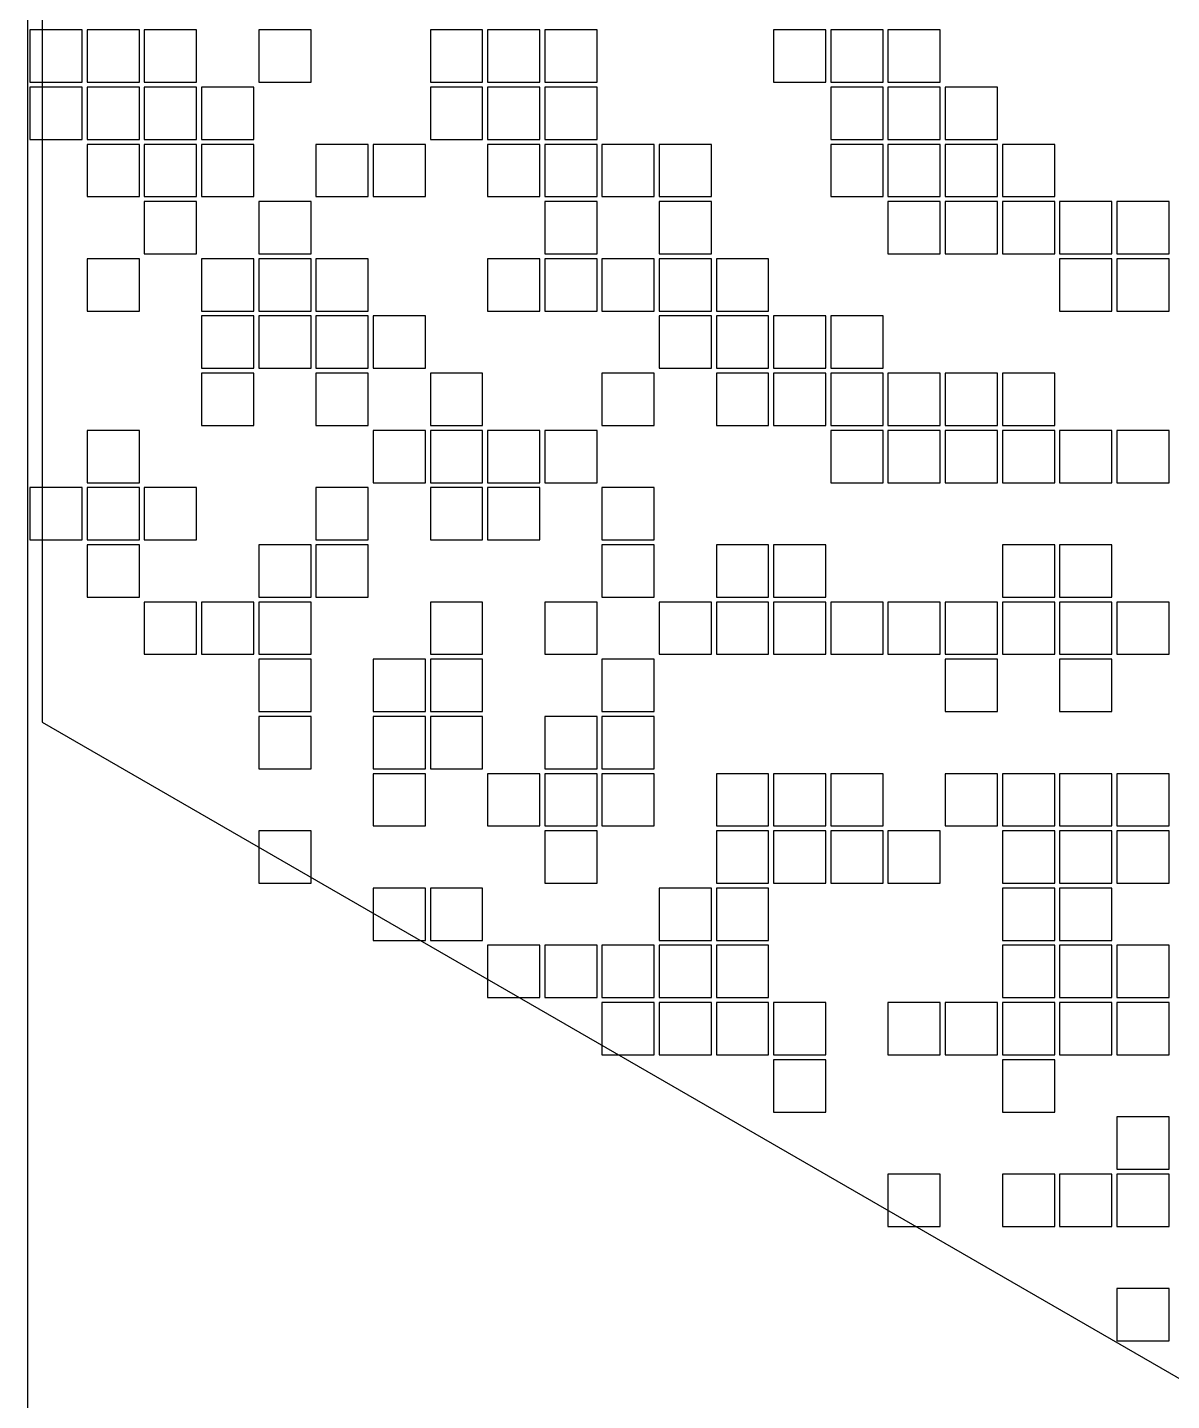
# Model space of a CAD drawing. Extents: x -326 to 326, y -269 to 269.
# Drawn here: x -326.4 to -198.4, y -38.4 to 115.2 of the extents above; entities that cross this region are included whole.
import ezdxf

# ---------------------------------------------------------------- set-up
doc = ezdxf.new("R2010")
doc.units = 0

msp = doc.modelspace()

# ---------------------------------------------------------------- linework, layer by layer
at = {"layer": 'BOARD'}
msp.add_line((-326.4, 268.8), (-326.4, -268.8), dxfattribs=at)
at = {"layer": 'PATCHES'}
for p, q in [((-320.275, 114.925), (-326.125, 114.925)), ((-326.125, 114.925), (-326.125, 109.075)), ((-320.275, 109.075), (-320.275, 114.925)), ((-313.875, 114.925), (-319.725, 114.925)), ((-319.725, 114.925), (-319.725, 109.075)), ((-313.875, 109.075), (-313.875, 114.925)), ((-307.475, 114.925), (-313.325, 114.925)), ((-313.325, 114.925), (-313.325, 109.075)), ((-307.475, 109.075), (-307.475, 114.925)), ((-294.675, 114.925), (-300.525, 114.925)), ((-300.525, 114.925), (-300.525, 109.075)), ((-294.675, 109.075), (-294.675, 114.925)), ((-275.475, 114.925), (-281.325, 114.925)), ((-281.325, 114.925), (-281.325, 109.075)), ((-275.475, 109.075), (-275.475, 114.925)), ((-269.075, 114.925), (-274.925, 114.925)), ((-274.925, 114.925), (-274.925, 109.075)), ((-269.075, 109.075), (-269.075, 114.925)), ((-262.675, 114.925), (-268.525, 114.925)), ((-268.525, 114.925), (-268.525, 109.075)), ((-262.675, 109.075), (-262.675, 114.925)), ((-237.075, 114.925), (-242.925, 114.925)), ((-242.925, 114.925), (-242.925, 109.075)), ((-237.075, 109.075), (-237.075, 114.925)), ((-230.675, 114.925), (-236.525, 114.925)), ((-236.525, 114.925), (-236.525, 109.075)), ((-230.675, 109.075), (-230.675, 114.925)), ((-224.275, 114.925), (-230.125, 114.925)), ((-230.125, 114.925), (-230.125, 109.075)), ((-224.275, 109.075), (-224.275, 114.925)), ((-326.125, 109.075), (-320.275, 109.075)), ((-319.725, 109.075), (-313.875, 109.075)), ((-313.325, 109.075), (-307.475, 109.075)), ((-300.525, 109.075), (-294.675, 109.075)), ((-281.325, 109.075), (-275.475, 109.075)), ((-274.925, 109.075), (-269.075, 109.075)), ((-268.525, 109.075), (-262.675, 109.075)), ((-242.925, 109.075), (-237.075, 109.075)), ((-236.525, 109.075), (-230.675, 109.075)), ((-230.125, 109.075), (-224.275, 109.075)), ((-320.275, 108.525), (-326.125, 108.525)), ((-326.125, 108.525), (-326.125, 102.675)), ((-320.275, 102.675), (-320.275, 108.525)), ((-313.875, 108.525), (-319.725, 108.525)), ((-319.725, 108.525), (-319.725, 102.675)), ((-313.875, 102.675), (-313.875, 108.525)), ((-307.475, 108.525), (-313.325, 108.525)), ((-313.325, 108.525), (-313.325, 102.675)), ((-307.475, 102.675), (-307.475, 108.525)), ((-301.075, 108.525), (-306.925, 108.525)), ((-306.925, 108.525), (-306.925, 102.675)), ((-301.075, 102.675), (-301.075, 108.525)), ((-275.475, 108.525), (-281.325, 108.525)), ((-281.325, 108.525), (-281.325, 102.675)), ((-275.475, 102.675), (-275.475, 108.525)), ((-269.075, 108.525), (-274.925, 108.525)), ((-274.925, 108.525), (-274.925, 102.675)), ((-269.075, 102.675), (-269.075, 108.525)), ((-262.675, 108.525), (-268.525, 108.525)), ((-268.525, 108.525), (-268.525, 102.675)), ((-262.675, 102.675), (-262.675, 108.525)), ((-230.675, 108.525), (-236.525, 108.525)), ((-236.525, 108.525), (-236.525, 102.675)), ((-230.675, 102.675), (-230.675, 108.525)), ((-224.275, 108.525), (-230.125, 108.525)), ((-230.125, 108.525), (-230.125, 102.675)), ((-224.275, 102.675), (-224.275, 108.525)), ((-217.875, 108.525), (-223.725, 108.525)), ((-223.725, 108.525), (-223.725, 102.675)), ((-217.875, 102.675), (-217.875, 108.525)), ((-326.125, 102.675), (-320.275, 102.675)), ((-319.725, 102.675), (-313.875, 102.675)), ((-313.875, 102.125), (-319.725, 102.125)), ((-319.725, 102.125), (-319.725, 96.275)), ((-313.875, 96.275), (-313.875, 102.125)), ((-313.325, 102.675), (-307.475, 102.675)), ((-307.475, 102.125), (-313.325, 102.125)), ((-313.325, 102.125), (-313.325, 96.275)), ((-307.475, 96.275), (-307.475, 102.125)), ((-306.925, 102.675), (-301.075, 102.675)), ((-301.075, 102.125), (-306.925, 102.125)), ((-306.925, 102.125), (-306.925, 96.275)), ((-301.075, 96.275), (-301.075, 102.125)), ((-288.275, 102.125), (-294.125, 102.125)), ((-294.125, 102.125), (-294.125, 96.275)), ((-288.275, 96.275), (-288.275, 102.125)), ((-281.875, 102.125), (-287.725, 102.125)), ((-287.725, 102.125), (-287.725, 96.275)), ((-281.875, 96.275), (-281.875, 102.125)), ((-281.325, 102.675), (-275.475, 102.675)), ((-274.925, 102.675), (-269.075, 102.675)), ((-269.075, 102.125), (-274.925, 102.125)), ((-274.925, 102.125), (-274.925, 96.275)), ((-269.075, 96.275), (-269.075, 102.125)), ((-268.525, 102.675), (-262.675, 102.675)), ((-262.675, 102.125), (-268.525, 102.125)), ((-268.525, 102.125), (-268.525, 96.275)), ((-262.675, 96.275), (-262.675, 102.125)), ((-256.275, 102.125), (-262.125, 102.125)), ((-262.125, 102.125), (-262.125, 96.275)), ((-256.275, 96.275), (-256.275, 102.125)), ((-249.875, 102.125), (-255.725, 102.125)), ((-255.725, 102.125), (-255.725, 96.275)), ((-249.875, 96.275), (-249.875, 102.125)), ((-236.525, 102.675), (-230.675, 102.675)), ((-230.675, 102.125), (-236.525, 102.125)), ((-236.525, 102.125), (-236.525, 96.275)), ((-230.675, 96.275), (-230.675, 102.125)), ((-230.125, 102.675), (-224.275, 102.675)), ((-224.275, 102.125), (-230.125, 102.125)), ((-230.125, 102.125), (-230.125, 96.275)), ((-224.275, 96.275), (-224.275, 102.125)), ((-223.725, 102.675), (-217.875, 102.675)), ((-217.875, 102.125), (-223.725, 102.125)), ((-223.725, 102.125), (-223.725, 96.275)), ((-217.875, 96.275), (-217.875, 102.125)), ((-211.475, 102.125), (-217.325, 102.125)), ((-217.325, 102.125), (-217.325, 96.275)), ((-211.475, 96.275), (-211.475, 102.125)), ((-319.725, 96.275), (-313.875, 96.275)), ((-313.325, 96.275), (-307.475, 96.275)), ((-307.475, 95.725), (-313.325, 95.725)), ((-313.325, 95.725), (-313.325, 89.875)), ((-307.475, 89.875), (-307.475, 95.725)), ((-306.925, 96.275), (-301.075, 96.275)), ((-294.675, 95.725), (-300.525, 95.725)), ((-300.525, 95.725), (-300.525, 89.875)), ((-294.675, 89.875), (-294.675, 95.725)), ((-294.125, 96.275), (-288.275, 96.275)), ((-287.725, 96.275), (-281.875, 96.275)), ((-274.925, 96.275), (-269.075, 96.275)), ((-268.525, 96.275), (-262.675, 96.275)), ((-262.675, 95.725), (-268.525, 95.725)), ((-268.525, 95.725), (-268.525, 89.875)), ((-262.675, 89.875), (-262.675, 95.725)), ((-262.125, 96.275), (-256.275, 96.275)), ((-255.725, 96.275), (-249.875, 96.275)), ((-249.875, 95.725), (-255.725, 95.725)), ((-255.725, 95.725), (-255.725, 89.875)), ((-249.875, 89.875), (-249.875, 95.725)), ((-236.525, 96.275), (-230.675, 96.275)), ((-230.125, 96.275), (-224.275, 96.275)), ((-224.275, 95.725), (-230.125, 95.725)), ((-230.125, 95.725), (-230.125, 89.875)), ((-224.275, 89.875), (-224.275, 95.725)), ((-223.725, 96.275), (-217.875, 96.275)), ((-217.875, 95.725), (-223.725, 95.725)), ((-223.725, 95.725), (-223.725, 89.875)), ((-217.875, 89.875), (-217.875, 95.725)), ((-217.325, 96.275), (-211.475, 96.275)), ((-211.475, 95.725), (-217.325, 95.725)), ((-217.325, 95.725), (-217.325, 89.875)), ((-211.475, 89.875), (-211.475, 95.725)), ((-205.075, 95.725), (-210.925, 95.725)), ((-210.925, 95.725), (-210.925, 89.875)), ((-205.075, 89.875), (-205.075, 95.725)), ((-198.675, 95.725), (-204.525, 95.725)), ((-204.525, 95.725), (-204.525, 89.875)), ((-198.675, 89.875), (-198.675, 95.725)), ((-313.875, 89.325), (-319.725, 89.325)), ((-319.725, 89.325), (-319.725, 83.475)), ((-313.875, 83.475), (-313.875, 89.325)), ((-313.325, 89.875), (-307.475, 89.875)), ((-301.075, 89.325), (-306.925, 89.325)), ((-306.925, 89.325), (-306.925, 83.475)), ((-301.075, 83.475), (-301.075, 89.325)), ((-300.525, 89.875), (-294.675, 89.875)), ((-294.675, 89.325), (-300.525, 89.325)), ((-300.525, 89.325), (-300.525, 83.475)), ((-294.675, 83.475), (-294.675, 89.325)), ((-288.275, 89.325), (-294.125, 89.325)), ((-294.125, 89.325), (-294.125, 83.475)), ((-288.275, 83.475), (-288.275, 89.325)), ((-269.075, 89.325), (-274.925, 89.325)), ((-274.925, 89.325), (-274.925, 83.475)), ((-269.075, 83.475), (-269.075, 89.325)), ((-268.525, 89.875), (-262.675, 89.875)), ((-262.675, 89.325), (-268.525, 89.325)), ((-268.525, 89.325), (-268.525, 83.475)), ((-262.675, 83.475), (-262.675, 89.325)), ((-256.275, 89.325), (-262.125, 89.325)), ((-262.125, 89.325), (-262.125, 83.475)), ((-256.275, 83.475), (-256.275, 89.325)), ((-255.725, 89.875), (-249.875, 89.875)), ((-249.875, 89.325), (-255.725, 89.325)), ((-255.725, 89.325), (-255.725, 83.475)), ((-249.875, 83.475), (-249.875, 89.325)), ((-243.475, 89.325), (-249.325, 89.325)), ((-249.325, 89.325), (-249.325, 83.475)), ((-243.475, 83.475), (-243.475, 89.325)), ((-230.125, 89.875), (-224.275, 89.875)), ((-223.725, 89.875), (-217.875, 89.875)), ((-217.325, 89.875), (-211.475, 89.875)), ((-210.925, 89.875), (-205.075, 89.875)), ((-205.075, 89.325), (-210.925, 89.325)), ((-210.925, 89.325), (-210.925, 83.475)), ((-205.075, 83.475), (-205.075, 89.325)), ((-204.525, 89.875), (-198.675, 89.875)), ((-198.675, 89.325), (-204.525, 89.325)), ((-204.525, 89.325), (-204.525, 83.475)), ((-198.675, 83.475), (-198.675, 89.325)), ((-319.725, 83.475), (-313.875, 83.475)), ((-306.925, 83.475), (-301.075, 83.475)), ((-300.525, 83.475), (-294.675, 83.475)), ((-294.125, 83.475), (-288.275, 83.475)), ((-274.925, 83.475), (-269.075, 83.475)), ((-268.525, 83.475), (-262.675, 83.475)), ((-262.125, 83.475), (-256.275, 83.475)), ((-255.725, 83.475), (-249.875, 83.475)), ((-249.325, 83.475), (-243.475, 83.475)), ((-210.925, 83.475), (-205.075, 83.475)), ((-204.525, 83.475), (-198.675, 83.475)), ((-301.075, 82.925), (-306.925, 82.925)), ((-306.925, 82.925), (-306.925, 77.075)), ((-301.075, 77.075), (-301.075, 82.925)), ((-294.675, 82.925), (-300.525, 82.925)), ((-300.525, 82.925), (-300.525, 77.075)), ((-294.675, 77.075), (-294.675, 82.925)), ((-288.275, 82.925), (-294.125, 82.925)), ((-294.125, 82.925), (-294.125, 77.075)), ((-288.275, 77.075), (-288.275, 82.925)), ((-281.875, 82.925), (-287.725, 82.925)), ((-287.725, 82.925), (-287.725, 77.075)), ((-281.875, 77.075), (-281.875, 82.925)), ((-249.875, 82.925), (-255.725, 82.925)), ((-255.725, 82.925), (-255.725, 77.075)), ((-249.875, 77.075), (-249.875, 82.925)), ((-243.475, 82.925), (-249.325, 82.925)), ((-249.325, 82.925), (-249.325, 77.075)), ((-243.475, 77.075), (-243.475, 82.925)), ((-237.075, 82.925), (-242.925, 82.925)), ((-242.925, 82.925), (-242.925, 77.075)), ((-237.075, 77.075), (-237.075, 82.925)), ((-230.675, 82.925), (-236.525, 82.925)), ((-236.525, 82.925), (-236.525, 77.075)), ((-230.675, 77.075), (-230.675, 82.925)), ((-306.925, 77.075), (-301.075, 77.075)), ((-300.525, 77.075), (-294.675, 77.075)), ((-294.125, 77.075), (-288.275, 77.075)), ((-287.725, 77.075), (-281.875, 77.075)), ((-255.725, 77.075), (-249.875, 77.075)), ((-249.325, 77.075), (-243.475, 77.075)), ((-242.925, 77.075), (-237.075, 77.075)), ((-236.525, 77.075), (-230.675, 77.075)), ((-301.075, 76.525), (-306.925, 76.525)), ((-306.925, 76.525), (-306.925, 70.675)), ((-301.075, 70.675), (-301.075, 76.525)), ((-288.275, 76.525), (-294.125, 76.525)), ((-294.125, 76.525), (-294.125, 70.675)), ((-288.275, 70.675), (-288.275, 76.525)), ((-275.475, 76.525), (-281.325, 76.525)), ((-281.325, 76.525), (-281.325, 70.675)), ((-275.475, 70.675), (-275.475, 76.525)), ((-256.275, 76.525), (-262.125, 76.525)), ((-262.125, 76.525), (-262.125, 70.675)), ((-256.275, 70.675), (-256.275, 76.525)), ((-243.475, 76.525), (-249.325, 76.525)), ((-249.325, 76.525), (-249.325, 70.675)), ((-243.475, 70.675), (-243.475, 76.525)), ((-237.075, 76.525), (-242.925, 76.525)), ((-242.925, 76.525), (-242.925, 70.675)), ((-237.075, 70.675), (-237.075, 76.525)), ((-230.675, 76.525), (-236.525, 76.525)), ((-236.525, 76.525), (-236.525, 70.675)), ((-230.675, 70.675), (-230.675, 76.525)), ((-224.275, 76.525), (-230.125, 76.525)), ((-230.125, 76.525), (-230.125, 70.675)), ((-224.275, 70.675), (-224.275, 76.525)), ((-217.875, 76.525), (-223.725, 76.525)), ((-223.725, 76.525), (-223.725, 70.675)), ((-217.875, 70.675), (-217.875, 76.525)), ((-211.475, 76.525), (-217.325, 76.525)), ((-217.325, 76.525), (-217.325, 70.675)), ((-211.475, 70.675), (-211.475, 76.525)), ((-306.925, 70.675), (-301.075, 70.675)), ((-294.125, 70.675), (-288.275, 70.675)), ((-281.325, 70.675), (-275.475, 70.675)), ((-262.125, 70.675), (-256.275, 70.675)), ((-249.325, 70.675), (-243.475, 70.675)), ((-242.925, 70.675), (-237.075, 70.675)), ((-236.525, 70.675), (-230.675, 70.675)), ((-230.125, 70.675), (-224.275, 70.675)), ((-223.725, 70.675), (-217.875, 70.675)), ((-217.325, 70.675), (-211.475, 70.675)), ((-313.875, 70.125), (-319.725, 70.125)), ((-319.725, 70.125), (-319.725, 64.275)), ((-313.875, 64.275), (-313.875, 70.125)), ((-281.875, 70.125), (-287.725, 70.125)), ((-287.725, 70.125), (-287.725, 64.275)), ((-281.875, 64.275), (-281.875, 70.125)), ((-275.475, 70.125), (-281.325, 70.125)), ((-281.325, 70.125), (-281.325, 64.275)), ((-275.475, 64.275), (-275.475, 70.125)), ((-269.075, 70.125), (-274.925, 70.125)), ((-274.925, 70.125), (-274.925, 64.275)), ((-269.075, 64.275), (-269.075, 70.125)), ((-262.675, 70.125), (-268.525, 70.125)), ((-268.525, 70.125), (-268.525, 64.275)), ((-262.675, 64.275), (-262.675, 70.125)), ((-230.675, 70.125), (-236.525, 70.125)), ((-236.525, 70.125), (-236.525, 64.275)), ((-230.675, 64.275), (-230.675, 70.125)), ((-224.275, 70.125), (-230.125, 70.125)), ((-230.125, 70.125), (-230.125, 64.275)), ((-224.275, 64.275), (-224.275, 70.125)), ((-217.875, 70.125), (-223.725, 70.125)), ((-223.725, 70.125), (-223.725, 64.275)), ((-217.875, 64.275), (-217.875, 70.125)), ((-211.475, 70.125), (-217.325, 70.125)), ((-217.325, 70.125), (-217.325, 64.275)), ((-211.475, 64.275), (-211.475, 70.125)), ((-205.075, 70.125), (-210.925, 70.125)), ((-210.925, 70.125), (-210.925, 64.275)), ((-205.075, 64.275), (-205.075, 70.125)), ((-198.675, 70.125), (-204.525, 70.125)), ((-204.525, 70.125), (-204.525, 64.275)), ((-198.675, 64.275), (-198.675, 70.125)), ((-320.275, 63.725), (-326.125, 63.725)), ((-326.125, 63.725), (-326.125, 57.875)), ((-320.275, 57.875), (-320.275, 63.725)), ((-319.725, 64.275), (-313.875, 64.275)), ((-313.875, 63.725), (-319.725, 63.725)), ((-319.725, 63.725), (-319.725, 57.875)), ((-313.875, 57.875), (-313.875, 63.725)), ((-307.475, 63.725), (-313.325, 63.725)), ((-313.325, 63.725), (-313.325, 57.875)), ((-307.475, 57.875), (-307.475, 63.725)), ((-288.275, 63.725), (-294.125, 63.725)), ((-294.125, 63.725), (-294.125, 57.875)), ((-288.275, 57.875), (-288.275, 63.725)), ((-287.725, 64.275), (-281.875, 64.275)), ((-281.325, 64.275), (-275.475, 64.275)), ((-275.475, 63.725), (-281.325, 63.725)), ((-281.325, 63.725), (-281.325, 57.875)), ((-275.475, 57.875), (-275.475, 63.725)), ((-274.925, 64.275), (-269.075, 64.275)), ((-269.075, 63.725), (-274.925, 63.725)), ((-274.925, 63.725), (-274.925, 57.875)), ((-269.075, 57.875), (-269.075, 63.725)), ((-268.525, 64.275), (-262.675, 64.275)), ((-256.275, 63.725), (-262.125, 63.725)), ((-262.125, 63.725), (-262.125, 57.875)), ((-256.275, 57.875), (-256.275, 63.725)), ((-236.525, 64.275), (-230.675, 64.275)), ((-230.125, 64.275), (-224.275, 64.275)), ((-223.725, 64.275), (-217.875, 64.275)), ((-217.325, 64.275), (-211.475, 64.275)), ((-210.925, 64.275), (-205.075, 64.275)), ((-204.525, 64.275), (-198.675, 64.275)), ((-326.125, 57.875), (-320.275, 57.875)), ((-319.725, 57.875), (-313.875, 57.875)), ((-313.875, 57.325), (-319.725, 57.325)), ((-319.725, 57.325), (-319.725, 51.475)), ((-313.875, 51.475), (-313.875, 57.325)), ((-313.325, 57.875), (-307.475, 57.875)), ((-294.675, 57.325), (-300.525, 57.325)), ((-300.525, 57.325), (-300.525, 51.475)), ((-294.675, 51.475), (-294.675, 57.325)), ((-294.125, 57.875), (-288.275, 57.875)), ((-288.275, 57.325), (-294.125, 57.325)), ((-294.125, 57.325), (-294.125, 51.475)), ((-288.275, 51.475), (-288.275, 57.325)), ((-281.325, 57.875), (-275.475, 57.875)), ((-274.925, 57.875), (-269.075, 57.875)), ((-262.125, 57.875), (-256.275, 57.875)), ((-256.275, 57.325), (-262.125, 57.325)), ((-262.125, 57.325), (-262.125, 51.475)), ((-256.275, 51.475), (-256.275, 57.325)), ((-243.475, 57.325), (-249.325, 57.325)), ((-249.325, 57.325), (-249.325, 51.475)), ((-243.475, 51.475), (-243.475, 57.325)), ((-237.075, 57.325), (-242.925, 57.325)), ((-242.925, 57.325), (-242.925, 51.475)), ((-237.075, 51.475), (-237.075, 57.325)), ((-211.475, 57.325), (-217.325, 57.325)), ((-217.325, 57.325), (-217.325, 51.475)), ((-211.475, 51.475), (-211.475, 57.325)), ((-205.075, 57.325), (-210.925, 57.325)), ((-210.925, 57.325), (-210.925, 51.475)), ((-205.075, 51.475), (-205.075, 57.325)), ((-319.725, 51.475), (-313.875, 51.475)), ((-307.475, 50.925), (-313.325, 50.925)), ((-313.325, 50.925), (-313.325, 45.075)), ((-307.475, 45.075), (-307.475, 50.925)), ((-301.075, 50.925), (-306.925, 50.925)), ((-306.925, 50.925), (-306.925, 45.075)), ((-301.075, 45.075), (-301.075, 50.925)), ((-300.525, 51.475), (-294.675, 51.475)), ((-294.675, 50.925), (-300.525, 50.925)), ((-300.525, 50.925), (-300.525, 45.075)), ((-294.675, 45.075), (-294.675, 50.925)), ((-294.125, 51.475), (-288.275, 51.475)), ((-275.475, 50.925), (-281.325, 50.925)), ((-281.325, 50.925), (-281.325, 45.075)), ((-275.475, 45.075), (-275.475, 50.925)), ((-262.675, 50.925), (-268.525, 50.925)), ((-268.525, 50.925), (-268.525, 45.075)), ((-262.675, 45.075), (-262.675, 50.925)), ((-262.125, 51.475), (-256.275, 51.475)), ((-249.875, 50.925), (-255.725, 50.925)), ((-255.725, 50.925), (-255.725, 45.075)), ((-249.875, 45.075), (-249.875, 50.925)), ((-249.325, 51.475), (-243.475, 51.475)), ((-243.475, 50.925), (-249.325, 50.925)), ((-249.325, 50.925), (-249.325, 45.075)), ((-243.475, 45.075), (-243.475, 50.925)), ((-242.925, 51.475), (-237.075, 51.475)), ((-237.075, 50.925), (-242.925, 50.925)), ((-242.925, 50.925), (-242.925, 45.075)), ((-237.075, 45.075), (-237.075, 50.925)), ((-230.675, 50.925), (-236.525, 50.925)), ((-236.525, 50.925), (-236.525, 45.075)), ((-230.675, 45.075), (-230.675, 50.925)), ((-224.275, 50.925), (-230.125, 50.925)), ((-230.125, 50.925), (-230.125, 45.075)), ((-224.275, 45.075), (-224.275, 50.925)), ((-217.875, 50.925), (-223.725, 50.925)), ((-223.725, 50.925), (-223.725, 45.075)), ((-217.875, 45.075), (-217.875, 50.925)), ((-217.325, 51.475), (-211.475, 51.475)), ((-211.475, 50.925), (-217.325, 50.925)), ((-217.325, 50.925), (-217.325, 45.075)), ((-211.475, 45.075), (-211.475, 50.925)), ((-210.925, 51.475), (-205.075, 51.475)), ((-205.075, 50.925), (-210.925, 50.925)), ((-210.925, 50.925), (-210.925, 45.075)), ((-205.075, 45.075), (-205.075, 50.925)), ((-198.675, 50.925), (-204.525, 50.925)), ((-204.525, 50.925), (-204.525, 45.075)), ((-198.675, 45.075), (-198.675, 50.925)), ((-313.325, 45.075), (-307.475, 45.075)), ((-306.925, 45.075), (-301.075, 45.075)), ((-300.525, 45.075), (-294.675, 45.075)), ((-281.325, 45.075), (-275.475, 45.075)), ((-268.525, 45.075), (-262.675, 45.075)), ((-255.725, 45.075), (-249.875, 45.075)), ((-249.325, 45.075), (-243.475, 45.075)), ((-242.925, 45.075), (-237.075, 45.075)), ((-236.525, 45.075), (-230.675, 45.075)), ((-230.125, 45.075), (-224.275, 45.075)), ((-223.725, 45.075), (-217.875, 45.075)), ((-217.325, 45.075), (-211.475, 45.075)), ((-210.925, 45.075), (-205.075, 45.075)), ((-204.525, 45.075), (-198.675, 45.075)), ((-294.675, 44.525), (-300.525, 44.525)), ((-300.525, 44.525), (-300.525, 38.675)), ((-294.675, 38.675), (-294.675, 44.525)), ((-281.875, 44.525), (-287.725, 44.525)), ((-287.725, 44.525), (-287.725, 38.675)), ((-281.875, 38.675), (-281.875, 44.525)), ((-275.475, 44.525), (-281.325, 44.525)), ((-281.325, 44.525), (-281.325, 38.675)), ((-275.475, 38.675), (-275.475, 44.525)), ((-256.275, 44.525), (-262.125, 44.525)), ((-262.125, 44.525), (-262.125, 38.675)), ((-256.275, 38.675), (-256.275, 44.525)), ((-217.875, 44.525), (-223.725, 44.525)), ((-223.725, 44.525), (-223.725, 38.675)), ((-217.875, 38.675), (-217.875, 44.525)), ((-205.075, 44.525), (-210.925, 44.525)), ((-210.925, 44.525), (-210.925, 38.675)), ((-205.075, 38.675), (-205.075, 44.525)), ((-300.525, 38.675), (-294.675, 38.675)), ((-287.725, 38.675), (-281.875, 38.675)), ((-281.325, 38.675), (-275.475, 38.675)), ((-262.125, 38.675), (-256.275, 38.675)), ((-223.725, 38.675), (-217.875, 38.675)), ((-210.925, 38.675), (-205.075, 38.675)), ((-294.675, 38.125), (-300.525, 38.125)), ((-300.525, 38.125), (-300.525, 32.275)), ((-294.675, 32.275), (-294.675, 38.125)), ((-281.875, 38.125), (-287.725, 38.125)), ((-287.725, 38.125), (-287.725, 32.275)), ((-281.875, 32.275), (-281.875, 38.125)), ((-275.475, 38.125), (-281.325, 38.125)), ((-281.325, 38.125), (-281.325, 32.275)), ((-275.475, 32.275), (-275.475, 38.125)), ((-262.675, 38.125), (-268.525, 38.125)), ((-268.525, 38.125), (-268.525, 32.275)), ((-262.675, 32.275), (-262.675, 38.125)), ((-256.275, 38.125), (-262.125, 38.125)), ((-262.125, 38.125), (-262.125, 32.275)), ((-256.275, 32.275), (-256.275, 38.125)), ((-300.525, 32.275), (-294.675, 32.275)), ((-287.725, 32.275), (-281.875, 32.275)), ((-281.325, 32.275), (-275.475, 32.275)), ((-268.525, 32.275), (-262.675, 32.275)), ((-262.125, 32.275), (-256.275, 32.275)), ((-281.875, 31.725), (-287.725, 31.725)), ((-287.725, 31.725), (-287.725, 25.875)), ((-281.875, 25.875), (-281.875, 31.725)), ((-269.075, 31.725), (-274.925, 31.725)), ((-274.925, 31.725), (-274.925, 25.875)), ((-269.075, 25.875), (-269.075, 31.725)), ((-262.675, 31.725), (-268.525, 31.725)), ((-268.525, 31.725), (-268.525, 25.875)), ((-262.675, 25.875), (-262.675, 31.725)), ((-256.275, 31.725), (-262.125, 31.725)), ((-262.125, 31.725), (-262.125, 25.875)), ((-256.275, 25.875), (-256.275, 31.725)), ((-243.475, 31.725), (-249.325, 31.725)), ((-249.325, 31.725), (-249.325, 25.875)), ((-243.475, 25.875), (-243.475, 31.725)), ((-237.075, 31.725), (-242.925, 31.725)), ((-242.925, 31.725), (-242.925, 25.875)), ((-237.075, 25.875), (-237.075, 31.725)), ((-230.675, 31.725), (-236.525, 31.725)), ((-236.525, 31.725), (-236.525, 25.875)), ((-230.675, 25.875), (-230.675, 31.725)), ((-217.875, 31.725), (-223.725, 31.725)), ((-223.725, 31.725), (-223.725, 25.875)), ((-217.875, 25.875), (-217.875, 31.725)), ((-211.475, 31.725), (-217.325, 31.725)), ((-217.325, 31.725), (-217.325, 25.875)), ((-211.475, 25.875), (-211.475, 31.725)), ((-205.075, 31.725), (-210.925, 31.725)), ((-210.925, 31.725), (-210.925, 25.875)), ((-205.075, 25.875), (-205.075, 31.725)), ((-198.675, 31.725), (-204.525, 31.725)), ((-204.525, 31.725), (-204.525, 25.875)), ((-198.675, 25.875), (-198.675, 31.725)), ((-294.675, 25.325), (-300.525, 25.325)), ((-300.525, 25.325), (-300.525, 19.475)), ((-294.675, 19.475), (-294.675, 25.325)), ((-287.725, 25.875), (-281.875, 25.875)), ((-274.925, 25.875), (-269.075, 25.875)), ((-268.525, 25.875), (-262.675, 25.875)), ((-262.675, 25.325), (-268.525, 25.325)), ((-268.525, 25.325), (-268.525, 19.475)), ((-262.675, 19.475), (-262.675, 25.325)), ((-262.125, 25.875), (-256.275, 25.875)), ((-249.325, 25.875), (-243.475, 25.875)), ((-243.475, 25.325), (-249.325, 25.325)), ((-249.325, 25.325), (-249.325, 19.475)), ((-243.475, 19.475), (-243.475, 25.325)), ((-242.925, 25.875), (-237.075, 25.875)), ((-237.075, 25.325), (-242.925, 25.325)), ((-242.925, 25.325), (-242.925, 19.475)), ((-237.075, 19.475), (-237.075, 25.325)), ((-236.525, 25.875), (-230.675, 25.875)), ((-230.675, 25.325), (-236.525, 25.325)), ((-236.525, 25.325), (-236.525, 19.475)), ((-230.675, 19.475), (-230.675, 25.325)), ((-224.275, 25.325), (-230.125, 25.325)), ((-230.125, 25.325), (-230.125, 19.475)), ((-224.275, 19.475), (-224.275, 25.325)), ((-223.725, 25.875), (-217.875, 25.875)), ((-217.325, 25.875), (-211.475, 25.875)), ((-211.475, 25.325), (-217.325, 25.325)), ((-217.325, 25.325), (-217.325, 19.475)), ((-211.475, 19.475), (-211.475, 25.325)), ((-210.925, 25.875), (-205.075, 25.875)), ((-205.075, 25.325), (-210.925, 25.325)), ((-210.925, 25.325), (-210.925, 19.475)), ((-205.075, 19.475), (-205.075, 25.325)), ((-204.525, 25.875), (-198.675, 25.875)), ((-198.675, 25.325), (-204.525, 25.325)), ((-204.525, 25.325), (-204.525, 19.475)), ((-198.675, 19.475), (-198.675, 25.325)), ((-300.525, 19.475), (-294.675, 19.475)), ((-281.875, 18.925), (-287.725, 18.925)), ((-287.725, 18.925), (-287.725, 13.075)), ((-281.875, 13.075), (-281.875, 18.925)), ((-275.475, 18.925), (-281.325, 18.925)), ((-281.325, 18.925), (-281.325, 13.075)), ((-275.475, 13.075), (-275.475, 18.925)), ((-268.525, 19.475), (-262.675, 19.475)), ((-249.875, 18.925), (-255.725, 18.925)), ((-255.725, 18.925), (-255.725, 13.075)), ((-249.875, 13.075), (-249.875, 18.925)), ((-249.325, 19.475), (-243.475, 19.475)), ((-243.475, 18.925), (-249.325, 18.925)), ((-249.325, 18.925), (-249.325, 13.075)), ((-243.475, 13.075), (-243.475, 18.925)), ((-242.925, 19.475), (-237.075, 19.475)), ((-236.525, 19.475), (-230.675, 19.475)), ((-230.125, 19.475), (-224.275, 19.475)), ((-217.325, 19.475), (-211.475, 19.475)), ((-211.475, 18.925), (-217.325, 18.925)), ((-217.325, 18.925), (-217.325, 13.075)), ((-211.475, 13.075), (-211.475, 18.925)), ((-210.925, 19.475), (-205.075, 19.475)), ((-205.075, 18.925), (-210.925, 18.925)), ((-210.925, 18.925), (-210.925, 13.075)), ((-205.075, 13.075), (-205.075, 18.925)), ((-204.525, 19.475), (-198.675, 19.475)), ((-287.725, 13.075), (-281.875, 13.075)), ((-281.325, 13.075), (-275.475, 13.075)), ((-269.075, 12.525), (-274.925, 12.525)), ((-274.925, 12.525), (-274.925, 6.675)), ((-269.075, 6.675), (-269.075, 12.525)), ((-262.675, 12.525), (-268.525, 12.525)), ((-268.525, 12.525), (-268.525, 6.675)), ((-262.675, 6.675), (-262.675, 12.525)), ((-256.275, 12.525), (-262.125, 12.525)), ((-262.125, 12.525), (-262.125, 6.675)), ((-256.275, 6.675), (-256.275, 12.525)), ((-255.725, 13.075), (-249.875, 13.075)), ((-249.875, 12.525), (-255.725, 12.525)), ((-255.725, 12.525), (-255.725, 6.675)), ((-249.875, 6.675), (-249.875, 12.525)), ((-249.325, 13.075), (-243.475, 13.075)), ((-243.475, 12.525), (-249.325, 12.525)), ((-249.325, 12.525), (-249.325, 6.675)), ((-243.475, 6.675), (-243.475, 12.525)), ((-217.325, 13.075), (-211.475, 13.075)), ((-211.475, 12.525), (-217.325, 12.525)), ((-217.325, 12.525), (-217.325, 6.675)), ((-211.475, 6.675), (-211.475, 12.525)), ((-210.925, 13.075), (-205.075, 13.075)), ((-205.075, 12.525), (-210.925, 12.525)), ((-210.925, 12.525), (-210.925, 6.675)), ((-205.075, 6.675), (-205.075, 12.525)), ((-198.675, 12.525), (-204.525, 12.525)), ((-204.525, 12.525), (-204.525, 6.675)), ((-198.675, 6.675), (-198.675, 12.525)), ((-274.925, 6.675), (-269.075, 6.675)), ((-268.525, 6.675), (-262.675, 6.675)), ((-262.125, 6.675), (-256.275, 6.675)), ((-255.725, 6.675), (-249.875, 6.675)), ((-249.325, 6.675), (-243.475, 6.675)), ((-217.325, 6.675), (-211.475, 6.675)), ((-210.925, 6.675), (-205.075, 6.675)), ((-204.525, 6.675), (-198.675, 6.675)), ((-256.275, 6.125), (-262.125, 6.125)), ((-262.125, 6.125), (-262.125, 0.275)), ((-256.275, 0.275), (-256.275, 6.125)), ((-249.875, 6.125), (-255.725, 6.125)), ((-255.725, 6.125), (-255.725, 0.275)), ((-249.875, 0.275), (-249.875, 6.125)), ((-243.475, 6.125), (-249.325, 6.125)), ((-249.325, 6.125), (-249.325, 0.275)), ((-243.475, 0.275), (-243.475, 6.125)), ((-237.075, 6.125), (-242.925, 6.125)), ((-242.925, 6.125), (-242.925, 0.275)), ((-237.075, 0.275), (-237.075, 6.125)), ((-224.275, 6.125), (-230.125, 6.125)), ((-230.125, 6.125), (-230.125, 0.275)), ((-224.275, 0.275), (-224.275, 6.125)), ((-217.875, 6.125), (-223.725, 6.125)), ((-223.725, 6.125), (-223.725, 0.275)), ((-217.875, 0.275), (-217.875, 6.125)), ((-211.475, 6.125), (-217.325, 6.125)), ((-217.325, 6.125), (-217.325, 0.275)), ((-211.475, 0.275), (-211.475, 6.125)), ((-205.075, 6.125), (-210.925, 6.125)), ((-210.925, 6.125), (-210.925, 0.275)), ((-205.075, 0.275), (-205.075, 6.125)), ((-198.675, 6.125), (-204.525, 6.125)), ((-204.525, 6.125), (-204.525, 0.275)), ((-198.675, 0.275), (-198.675, 6.125)), ((-262.125, 0.275), (-256.275, 0.275)), ((-255.725, 0.275), (-249.875, 0.275)), ((-249.325, 0.275), (-243.475, 0.275)), ((-242.925, 0.275), (-237.075, 0.275)), ((-230.125, 0.275), (-224.275, 0.275)), ((-223.725, 0.275), (-217.875, 0.275)), ((-217.325, 0.275), (-211.475, 0.275)), ((-210.925, 0.275), (-205.075, 0.275)), ((-204.525, 0.275), (-198.675, 0.275)), ((-237.075, -0.275), (-242.925, -0.275)), ((-242.925, -0.275), (-242.925, -6.125)), ((-237.075, -6.125), (-237.075, -0.275)), ((-211.475, -0.275), (-217.325, -0.275)), ((-217.325, -0.275), (-217.325, -6.125)), ((-211.475, -6.125), (-211.475, -0.275)), ((-242.925, -6.125), (-237.075, -6.125)), ((-217.325, -6.125), (-211.475, -6.125)), ((-198.675, -6.675), (-204.525, -6.675)), ((-204.525, -6.675), (-204.525, -12.525)), ((-198.675, -12.525), (-198.675, -6.675)), ((-224.275, -13.075), (-230.125, -13.075)), ((-230.125, -13.075), (-230.125, -18.925)), ((-224.275, -18.925), (-224.275, -13.075)), ((-211.475, -13.075), (-217.325, -13.075)), ((-217.325, -13.075), (-217.325, -18.925)), ((-211.475, -18.925), (-211.475, -13.075)), ((-205.075, -13.075), (-210.925, -13.075)), ((-210.925, -13.075), (-210.925, -18.925)), ((-205.075, -18.925), (-205.075, -13.075)), ((-204.525, -12.525), (-198.675, -12.525)), ((-198.675, -13.075), (-204.525, -13.075)), ((-204.525, -13.075), (-204.525, -18.925)), ((-198.675, -18.925), (-198.675, -13.075)), ((-230.125, -18.925), (-224.275, -18.925)), ((-217.325, -18.925), (-211.475, -18.925)), ((-210.925, -18.925), (-205.075, -18.925)), ((-204.525, -18.925), (-198.675, -18.925)), ((-198.675, -25.875), (-204.525, -25.875)), ((-204.525, -25.875), (-204.525, -31.725)), ((-198.675, -31.725), (-198.675, -25.875)), ((-204.525, -31.725), (-198.675, -31.725))]:
    msp.add_line(p, q, dxfattribs=at)
at = {"layer": 'PORTS'}
for p, q in [((-324.76, 187.5), (-324.76, 37.5)), ((-324.76, 37.5), (-194.856, -37.5))]:
    msp.add_line(p, q, dxfattribs=at)

doc.saveas('drawing.dxf')
